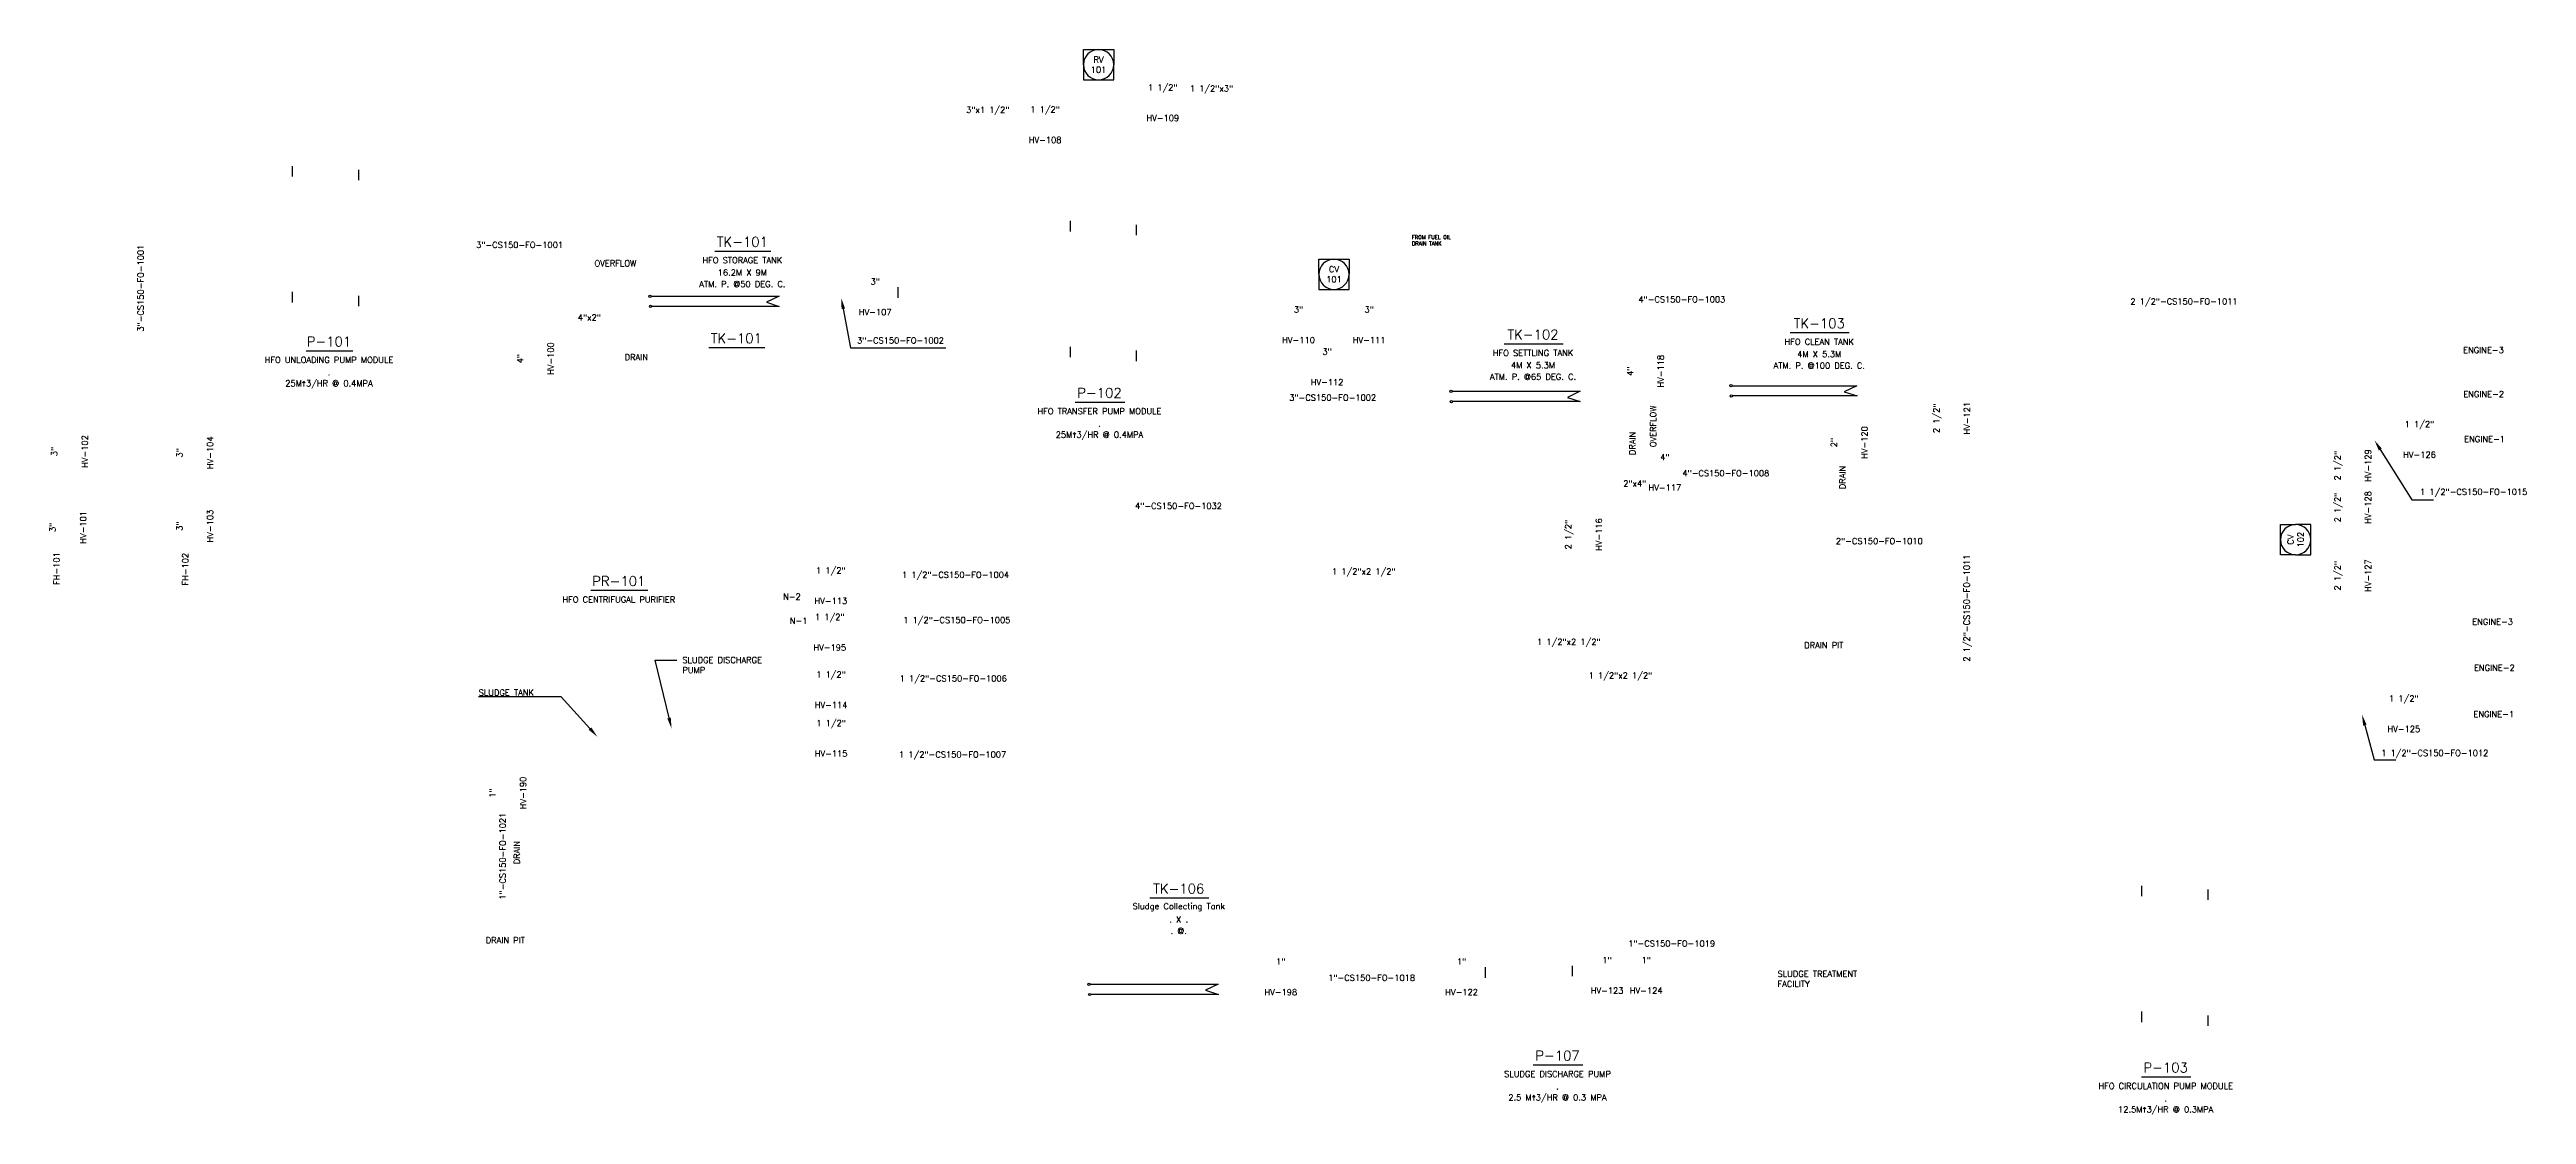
# Model space of a CAD drawing. Header units: inches. Extents: x 0 to 141, y -17 to 14.
# Drawn here: x 0.29 to 41.21, y -3.64 to 13.96 of the extents above; entities that cross this region are included whole.
import ezdxf
from ezdxf import colors
from ezdxf.entities.mleader import LeaderData, LeaderLine
from ezdxf.enums import TextEntityAlignment as Align
from ezdxf.math import Vec2, Vec3

# ---------------------------------------------------------------- set-up
doc = ezdxf.new("R2010")
doc.units = ezdxf.units.IN
doc.header["$MEASUREMENT"] = 0
for name, color, linetype in [('Annotation', 7, 'Continuous'), ('Equipment', 3, 'Continuous'), ('Instrument', 2, 'Continuous'), ('Process', 5, 'Continuous'), ('Text', 7, 'Continuous')]:
    doc.layers.add(name, color=color, linetype=linetype)
doc.styles.get("Standard").update_dxf_attribs({"font": 'romans.shx', "height": 0.1})

# ---------------------------------------------------------------- blocks, each defined once
blk = doc.blocks.new('Valve Label_block')
at = {"color": 0, "linetype": 'ByBlock', "lineweight": -2}
blk.add_attdef('#(TargetObject.Size)', text='', height=0.1, dxfattribs=at).set_placement((0, 0.1875), align=Align.BOTTOM_CENTER)
blk.add_attdef('#(TargetObject.Tag)', text='', height=0.1, dxfattribs=at).set_placement((0, -0.1875), align=Align.TOP_CENTER)
blk = doc.blocks.new('Pipeline Tag_block')
at = {"color": 0, "linetype": 'ByBlock', "lineweight": -2}
blk.add_attdef('#(TargetObject.Tag)', text='', height=0.1, dxfattribs=at).set_placement((0, 0), align=Align.MIDDLE_CENTER)
blk = doc.blocks.new('AdjacentPipeReducerStyle_block')
at = {"color": 0, "linetype": 'ByBlock', "lineweight": -2}
blk.add_attdef('#(PipeLines.Size)x#(PipeLines.Size)', text='', height=0.1, dxfattribs=at).set_placement((0, 0), align=Align.MIDDLE_CENTER)
blk = doc.blocks.new('*U141')
at = {"color": 0, "linetype": 'ByBlock', "lineweight": -3}
blk.add_line((-0.455, -0.152), (0.471, -0.152), dxfattribs=at)
at = {"color": 0, "linetype": 'ByBlock', "lineweight": -2}
blk.add_attdef('#(Equipment.Tag)', text='', height=0.16, dxfattribs=at).set_placement((0, 0), align=Align.MIDDLE)
blk = doc.blocks.new('*U142')
at = {"color": 0, "linetype": 'ByBlock', "lineweight": -3}
blk.add_line((-0.455, -0.152), (0.471, -0.152), dxfattribs=at)
at = {"color": 0, "linetype": 'ByBlock', "lineweight": -2}
for tag, height, p in [('#(TargetObject.Tag)', 0.16, (0, 0)), ('#(TargetObject.Description)', 0.1, (0, -0.304)), ('#(Tanks.DesignPressure) @#(Tanks.DesignTemperature)', 0.1, (0, -0.698)), ('#(TargetObject.Width) X #(TargetObject.Height)', 0.1, (0, -0.508))]:
    blk.add_attdef(tag, text='', height=height, dxfattribs=at).set_placement(p, align=Align.MIDDLE)
blk = doc.blocks.new('*U143')
at = {"color": 0, "linetype": 'ByBlock', "lineweight": -3}
blk.add_line((-0.479, -0.152), (0.496, -0.152), dxfattribs=at)
at = {"color": 0, "linetype": 'ByBlock', "lineweight": -2}
for tag, height, p in [('#(TargetObject.Tag)', 0.16, (0, 0)), ('#(TargetObject.Description)', 0.1, (0, -0.304)), ('#(Tanks.DesignPressure) @#(Tanks.DesignTemperature)', 0.1, (0, -0.698)), ('#(TargetObject.Width) X #(TargetObject.Height)', 0.1, (0, -0.508))]:
    blk.add_attdef(tag, text='', height=height, dxfattribs=at).set_placement(p, align=Align.MIDDLE)
blk = doc.blocks.new('*U144')
at = {"color": 0, "linetype": 'ByBlock', "lineweight": -3}
blk.add_line((-0.463, -0.152), (0.479, -0.152), dxfattribs=at)
at = {"color": 0, "linetype": 'ByBlock', "lineweight": -2}
for tag, height, p in [('#(TargetObject.Tag)', 0.16, (0, 0)), ('#(TargetObject.Description)', 0.1, (0, -0.304))]:
    blk.add_attdef(tag, text='', height=height, dxfattribs=at).set_placement(p, align=Align.MIDDLE)
blk = doc.blocks.new('*U145')
at = {"color": 0, "linetype": 'ByBlock', "lineweight": -3}
blk.add_line((-0.401, -0.152), (0.418, -0.152), dxfattribs=at)
at = {"color": 0, "linetype": 'ByBlock', "lineweight": -2}
for tag, height, p in [('#(TargetObject.Tag)', 0.16, (0, 0)), ('#(TargetObject.Description)', 0.1, (0, -0.304)), ('#(TargetObject.FlowCapacity) @#(TargetObject.TotalDynamicHead)', 0.1, (0, -0.698)), ('#(TARGETOBJECT.MANUFACTURER)', 0.1, (0, -0.508))]:
    blk.add_attdef(tag, text='', height=height, dxfattribs=at).set_placement(p, align=Align.MIDDLE)
blk = doc.blocks.new('Tag_block')
at = {"color": 0, "linetype": 'ByBlock', "lineweight": -2}
blk.add_attdef('#(TargetObject.Tag)', text='', height=0.1, dxfattribs=at).set_placement((0, 0), align=Align.MIDDLE_CENTER)
blk = doc.blocks.new('*U156')
at = {"color": 0, "linetype": 'ByBlock', "lineweight": -3}
blk.add_line((-0.377, -0.152), (0.393, -0.152), dxfattribs=at)
at = {"color": 0, "linetype": 'ByBlock', "lineweight": -2}
for tag, height, p in [('#(TargetObject.Tag)', 0.16, (0, 0)), ('#(TargetObject.Description)', 0.1, (0, -0.304)), ('#(TargetObject.FlowCapacity) @#(TargetObject.TotalDynamicHead)', 0.1, (0, -0.698)), ('#(TARGETOBJECT.MANUFACTURER)', 0.1, (0, -0.508))]:
    blk.add_attdef(tag, text='', height=height, dxfattribs=at).set_placement(p, align=Align.MIDDLE)
blk = doc.blocks.new('*U150')
at = {"color": 0, "linetype": 'ByBlock', "lineweight": -2}
for p, q in [((-0.25, 0.25), (0.25, 0.25)), ((-0.25, 0), (-0.25, 0.25)), ((0.25, 0.25), (0.25, 0)), ((-0.25, 0), (-0.25, -0.25)), ((-0.25, -0.25), (0.25, -0.25)), ((0.25, -0.25), (0.25, 0))]:
    blk.add_line(p, q, dxfattribs=at)
for start, end in [(0, 180), (180, 0)]:
    blk.add_arc((0, 0), 0.25, start, end, dxfattribs=at)
blk.add_wipeout([(-0.102, 0.149), (0.107, 0.151), (0.107, 0.024), (-0.102, 0.024)], dxfattribs=at)
blk.add_wipeout([(-0.15, -0.024), (0.154, -0.024), (0.154, -0.155), (-0.15, -0.155)], dxfattribs=at)
for tag, p in [('#(TargetObject.Type)', (0, 0.083)), ('#(TargetObject.LoopNumber)', (0, -0.083))]:
    blk.add_attdef(tag, text='', height=0.1, dxfattribs=at).set_placement(p, align=Align.MIDDLE_CENTER)
blk = doc.blocks.new('*U152')
at = {"color": 0, "linetype": 'ByBlock', "lineweight": -2}
for p, q in [((-0.25, 0.25), (0.25, 0.25)), ((-0.25, 0), (-0.25, 0.25)), ((0.25, 0.25), (0.25, 0)), ((-0.25, 0), (-0.25, -0.25)), ((-0.25, -0.25), (0.25, -0.25)), ((0.25, -0.25), (0.25, 0))]:
    blk.add_line(p, q, dxfattribs=at)
for start, end in [(0, 180), (180, 0)]:
    blk.add_arc((0, 0), 0.25, start, end, dxfattribs=at)
blk.add_wipeout([(-0.102, 0.149), (0.107, 0.151), (0.107, 0.024), (-0.102, 0.024)], dxfattribs=at)
blk.add_wipeout([(-0.134, -0.024), (0.139, -0.024), (0.139, -0.155), (-0.134, -0.155)], dxfattribs=at)
for tag, p in [('#(TargetObject.Type)', (0, 0.083)), ('#(TargetObject.LoopNumber)', (0, -0.083))]:
    blk.add_attdef(tag, text='', height=0.1, dxfattribs=at).set_placement(p, align=Align.MIDDLE_CENTER)
blk = doc.blocks.new('*U153')
at = {"color": 0, "linetype": 'ByBlock', "lineweight": -2}
for p, q in [((-0.25, 0.25), (0.25, 0.25)), ((-0.25, 0), (-0.25, 0.25)), ((0.25, 0.25), (0.25, 0)), ((-0.25, 0), (-0.25, -0.25)), ((-0.25, -0.25), (0.25, -0.25)), ((0.25, -0.25), (0.25, 0))]:
    blk.add_line(p, q, dxfattribs=at)
for start, end in [(0, 180), (180, 0)]:
    blk.add_arc((0, 0), 0.25, start, end, dxfattribs=at)
blk.add_wipeout([(-0.099, 0.149), (0.104, 0.151), (0.104, 0.024), (-0.1, 0.024)], dxfattribs=at)
blk.add_wipeout([(-0.134, -0.024), (0.139, -0.024), (0.139, -0.155), (-0.134, -0.155)], dxfattribs=at)
for tag, p in [('#(TargetObject.Type)', (0, 0.083)), ('#(TargetObject.LoopNumber)', (0, -0.083))]:
    blk.add_attdef(tag, text='', height=0.1, dxfattribs=at).set_placement(p, align=Align.MIDDLE_CENTER)

msp = doc.modelspace()

# ---------------------------------------------------------------- linework, layer by layer
at = {"layer": 'Equipment'}
for p, q in [((10.226, 9.882), (12.338, 9.882)), ((12.338, 9.882), (12.13, 9.782)), ((12.343, 9.713), (10.234, 9.713)), ((12.13, 9.782), (12.343, 9.713)), ((23.458, 8.31), (25.571, 8.31)), ((25.571, 8.31), (25.362, 8.21)), ((25.362, 8.21), (25.576, 8.141)), ((28.085, 8.403), (30.145, 8.403)), ((30.15, 8.234), (28.088, 8.234)), ((30.145, 8.403), (29.936, 8.303)), ((29.936, 8.303), (30.15, 8.234)), ((25.576, 8.141), (23.466, 8.141)), ((17.479, -1.487), (19.592, -1.487)), ((19.592, -1.487), (19.383, -1.587)), ((19.383, -1.587), (19.596, -1.656)), ((19.596, -1.656), (17.487, -1.656))]:
    msp.add_line(p, q, dxfattribs=at)
for centre in [(10.207, 9.882), (10.215, 9.713), (23.439, 8.31), (28.066, 8.403), (28.069, 8.234), (23.447, 8.141), (17.46, -1.487), (17.468, -1.656)]:
    msp.add_circle(centre, 0.0191, dxfattribs=at)
at = {"layer": 'Instrument', "linetype": 'ByBlock'}
for p, q in [((4.296, 12.033), (4.296, 11.86)), ((5.391, 11.971), (5.391, 11.798)), ((17.146, 11.126), (17.146, 10.953)), ((18.241, 11.063), (18.241, 10.89)), ((4.296, 9.952), (4.296, 9.779)), ((5.391, 9.889), (5.391, 9.717)), ((14.302, 10.031), (14.302, 9.857)), ((17.146, 9.044), (17.146, 8.872)), ((18.241, 8.982), (18.241, 8.809)), ((34.849, 0.142), (34.849, -0.031)), ((35.944, 0.08), (35.944, -0.093)), ((24.005, -1.207), (24.005, -1.38)), ((25.442, -1.181), (25.442, -1.354)), ((34.849, -1.939), (34.849, -2.112)), ((35.944, -2.002), (35.944, -2.175))]:
    msp.add_line(p, q, dxfattribs=at)
at = {"layer": 'Process'}
msp.add_line((17.545, -1.487), (17.545, -1.487), dxfattribs=at)

# ---------------------------------------------------------------- block references
at = {"layer": 'Instrument', "linetype": 'ByBlock'}
for name, p, values in [('*U153', (17.617, 13.707), {'#(TargetObject.Type)': 'RV', '#(TargetObject.LoopNumber)': '101'}), ('*U152', (21.506, 10.244), {'#(TargetObject.Type)': 'CV', '#(TargetObject.LoopNumber)': '101'})]:
    msp.add_blockref(name, p, dxfattribs=at).add_auto_attribs(values)
at = {"layer": 'Instrument', "linetype": 'ByBlock', "rotation": 90}
msp.add_blockref('*U150', (37.393, 5.859), dxfattribs=at).add_auto_attribs({'#(TargetObject.Type)': 'CV', '#(TargetObject.LoopNumber)': '102'})
at = {"layer": 'Process'}
for name, p, values in [('AdjacentPipeReducerStyle_block', (19.483, 13.314), {'#(PipeLines.Size)x#(PipeLines.Size)': '1 1/2"x3"'}), ('AdjacentPipeReducerStyle_block', (15.788, 12.961), {'#(PipeLines.Size)x#(PipeLines.Size)': '3"x1 1/2"'}), ('AdjacentPipeReducerStyle_block', (9.205, 9.53), {'#(PipeLines.Size)x#(PipeLines.Size)': '4"x2"'}), ('AdjacentPipeReducerStyle_block', (26.476, 6.786), {'#(PipeLines.Size)x#(PipeLines.Size)': '2"x4"'}), ('AdjacentPipeReducerStyle_block', (21.999, 5.334), {'#(PipeLines.Size)x#(PipeLines.Size)': '1 1/2"x2 1/2"'}), ('Tag_block', (12.551, 4.917), {'#(TargetObject.Tag)': 'N-2'}), ('Tag_block', (12.661, 4.518), {'#(TargetObject.Tag)': 'N-1'}), ('AdjacentPipeReducerStyle_block', (25.387, 4.171), {'#(PipeLines.Size)x#(PipeLines.Size)': '1 1/2"x2 1/2"'}), ('AdjacentPipeReducerStyle_block', (26.24, 3.615), {'#(PipeLines.Size)x#(PipeLines.Size)': '1 1/2"x2 1/2"'})]:
    msp.add_blockref(name, p, dxfattribs=at).add_auto_attribs(values)
at = {"layer": 'Text'}
for name, p, values in [('Valve Label_block', (18.678, 13.064), {'#(TargetObject.Size)': '1 1/2"', '#(TargetObject.Tag)': 'HV-109'}), ('Valve Label_block', (16.734, 12.7), {'#(TargetObject.Size)': '1 1/2"', '#(TargetObject.Tag)': 'HV-108'}), ('Pipeline Tag_block', (8.052, 10.729), {'#(TargetObject.Tag)': '3"-CS150-FO-1001'}), ('*U142', (11.733, 10.78), {'#(TargetObject.Tag)': 'TK-101', '#(TargetObject.Description)': 'HFO STORAGE TANK', '#(TargetObject.Width) X #(TargetObject.Height)': '16.2M X 9M', '#(Tanks.DesignPressure) @#(Tanks.DesignTemperature)': 'ATM. P. @50 DEG. C.'}), ('Valve Label_block', (13.928, 9.857), {'#(TargetObject.Size)': '3"', '#(TargetObject.Tag)': 'HV-107'}), ('Pipeline Tag_block', (27.253, 9.829), {'#(TargetObject.Tag)': '4"-CS150-FO-1003'}), ('Pipeline Tag_block', (35.549, 9.795), {'#(TargetObject.Tag)': '2 1/2"-CS150-FO-1011'}), ('Valve Label_block', (20.921, 9.394), {'#(TargetObject.Size)': '3"', '#(TargetObject.Tag)': 'HV-110'}), ('Valve Label_block', (22.087, 9.394), {'#(TargetObject.Size)': '3"', '#(TargetObject.Tag)': 'HV-111'}), ('*U143', (29.524, 9.433), {'#(TargetObject.Tag)': 'TK-103', '#(TargetObject.Description)': 'HFO CLEAN TANK', '#(TargetObject.Width) X #(TargetObject.Height)': '4M X 5.3M', '#(Tanks.DesignPressure) @#(Tanks.DesignTemperature)': 'ATM. P. @100 DEG. C.'}), ('*U156', (4.903, 9.133), {'#(TargetObject.Tag)': 'P-101', '#(TargetObject.Description)': 'HFO UNLOADING PUMP MODULE', '#(TARGETOBJECT.MANUFACTURER)': '.', '#(TargetObject.FlowCapacity) @#(TargetObject.TotalDynamicHead)': '25M^ 3/HR @ 0.4MPA'}), ('*U141', (11.634, 9.186), {'#(Equipment.Tag)': 'TK-101'}), ('Pipeline Tag_block', (14.345, 9.15), {'#(TargetObject.Tag)': '3"-CS150-FO-1002'}), ('Valve Label_block', (21.392, 8.698), {'#(TargetObject.Size)': '3"', '#(TargetObject.Tag)': 'HV-112'}), ('*U143', (24.795, 9.248), {'#(TargetObject.Tag)': 'TK-102', '#(TargetObject.Description)': 'HFO SETTLING TANK', '#(TargetObject.Width) X #(TargetObject.Height)': '4M X 5.3M', '#(Tanks.DesignPressure) @#(Tanks.DesignTemperature)': 'ATM. P. @65 DEG. C.'}), ('*U145', (17.632, 8.285), {'#(TargetObject.Tag)': 'P-102', '#(TargetObject.Description)': 'HFO TRANSFER PUMP MODULE', '#(TARGETOBJECT.MANUFACTURER)': '.', '#(TargetObject.FlowCapacity) @#(TargetObject.TotalDynamicHead)': '25M^ 3/HR @ 0.4MPA'}), ('Pipeline Tag_block', (21.485, 8.206), {'#(TargetObject.Tag)': '3"-CS150-FO-1002'}), ('Valve Label_block', (39.44, 7.5), {'#(TargetObject.Size)': '1 1/2"', '#(TargetObject.Tag)': 'HV-126'}), ('Valve Label_block', (26.974, 6.957), {'#(TargetObject.Size)': '4"', '#(TargetObject.Tag)': 'HV-117'}), ('Pipeline Tag_block', (27.98, 6.957), {'#(TargetObject.Tag)': '4"-CS150-FO-1008'}), ('Pipeline Tag_block', (40.335, 6.649), {'#(TargetObject.Tag)': '1 1/2"-CS150-FO-1015'}), ('Pipeline Tag_block', (18.938, 6.416), {'#(TargetObject.Tag)': '4"-CS150-FO-1032'}), ('Pipeline Tag_block', (30.516, 5.835), {'#(TargetObject.Tag)': '2"-CS150-FO-1010'}), ('Valve Label_block', (13.195, 5.084), {'#(TargetObject.Size)': '1 1/2"', '#(TargetObject.Tag)': 'HV-113'}), ('Pipeline Tag_block', (15.255, 5.278), {'#(TargetObject.Tag)': '1 1/2"-CS150-FO-1004'}), ('*U144', (9.691, 5.174), {'#(TargetObject.Tag)': 'PR-101', '#(TargetObject.Description)': 'HFO CENTRIFUGAL PURIFIER'}), ('Valve Label_block', (13.177, 4.314), {'#(TargetObject.Size)': '1 1/2"', '#(TargetObject.Tag)': 'HV-195'}), ('Pipeline Tag_block', (15.275, 4.531), {'#(TargetObject.Tag)': '1 1/2"-CS150-FO-1005'}), ('Valve Label_block', (13.198, 3.365), {'#(TargetObject.Size)': '1 1/2"', '#(TargetObject.Tag)': 'HV-114'}), ('Pipeline Tag_block', (15.217, 3.566), {'#(TargetObject.Tag)': '1 1/2"-CS150-FO-1006'}), ('Valve Label_block', (39.182, 2.968), {'#(TargetObject.Size)': '1 1/2"', '#(TargetObject.Tag)': 'HV-125'}), ('Valve Label_block', (13.199, 2.562), {'#(TargetObject.Size)': '1 1/2"', '#(TargetObject.Tag)': 'HV-115'}), ('Pipeline Tag_block', (15.206, 2.309), {'#(TargetObject.Tag)': '1 1/2"-CS150-FO-1007'}), ('Pipeline Tag_block', (39.692, 2.334), {'#(TargetObject.Tag)': '1 1/2"-CS150-FO-1012'}), ('*U143', (18.942, 0.093), {'#(TargetObject.Tag)': 'TK-106', '#(TargetObject.Description)': 'Sludge Collecting Tank', '#(TargetObject.Width) X #(TargetObject.Height)': '. X .', '#(Tanks.DesignPressure) @#(Tanks.DesignTemperature)': '. @.'}), ('Pipeline Tag_block', (27.085, -0.814), {'#(TargetObject.Tag)': '1"-CS150-FO-1019'}), ('Valve Label_block', (20.628, -1.38), {'#(TargetObject.Size)': '1"', '#(TargetObject.Tag)': 'HV-198'}), ('Valve Label_block', (23.615, -1.38), {'#(TargetObject.Size)': '1"', '#(TargetObject.Tag)': 'HV-122'}), ('Valve Label_block', (26.018, -1.354), {'#(TargetObject.Size)': '1"', '#(TargetObject.Tag)': 'HV-123'}), ('Valve Label_block', (26.665, -1.354), {'#(TargetObject.Size)': '1"', '#(TargetObject.Tag)': 'HV-124'}), ('Pipeline Tag_block', (22.129, -1.38), {'#(TargetObject.Tag)': '1"-CS150-FO-1018'}), ('*U145', (25.199, -2.666), {'#(TargetObject.Tag)': 'P-107', '#(TargetObject.Description)': 'SLUDGE DISCHARGE PUMP', '#(TARGETOBJECT.MANUFACTURER)': '.', '#(TargetObject.FlowCapacity) @#(TargetObject.TotalDynamicHead)': '2.5 M^ 3/HR @ 0.3 MPA'}), ('*U145', (35.247, -2.864), {'#(TargetObject.Tag)': 'P-103', '#(TargetObject.Description)': 'HFO CIRCULATION PUMP MODULE', '#(TARGETOBJECT.MANUFACTURER)': '.', '#(TargetObject.FlowCapacity) @#(TargetObject.TotalDynamicHead)': '12.5M^ 3/HR @ 0.3MPA'})]:
    msp.add_blockref(name, p, dxfattribs=at).add_auto_attribs(values)
for name, p, rotation, values in [('Pipeline Tag_block', (1.791, 10.014), 90, {'#(TargetObject.Tag)': '3"-CS150-FO-1001'}), ('Valve Label_block', (8.328, 8.85), 90.00000000000001, {'#(TargetObject.Size)': '4"', '#(TargetObject.Tag)': 'HV-100'}), ('Valve Label_block', (26.666, 8.641), 90, {'#(TargetObject.Size)': '4"', '#(TargetObject.Tag)': 'HV-118'}), ('Valve Label_block', (31.726, 7.864), 90, {'#(TargetObject.Size)': '2 1/2"', '#(TargetObject.Tag)': 'HV-121'}), ('Valve Label_block', (0.632, 7.316), 90, {'#(TargetObject.Size)': '3"', '#(TargetObject.Tag)': 'HV-102'}), ('Valve Label_block', (2.701, 7.294), 90, {'#(TargetObject.Size)': '3"', '#(TargetObject.Tag)': 'HV-104'}), ('Valve Label_block', (30.033, 7.463), 90, {'#(TargetObject.Size)': '2"', '#(TargetObject.Tag)': 'HV-120'}), ('Valve Label_block', (38.352, 7.082), 90, {'#(TargetObject.Size)': '2 1/2"', '#(TargetObject.Tag)': 'HV-129'}), ('Valve Label_block', (38.352, 6.391), 90, {'#(TargetObject.Size)': '2 1/2"', '#(TargetObject.Tag)': 'HV-128'}), ('Valve Label_block', (0.604, 6.062), 90, {'#(TargetObject.Size)': '3"', '#(TargetObject.Tag)': 'HV-101'}), ('Valve Label_block', (2.701, 6.083), 90, {'#(TargetObject.Size)': '3"', '#(TargetObject.Tag)': 'HV-103'}), ('Valve Label_block', (25.645, 5.943), 90, {'#(TargetObject.Size)': '2 1/2"', '#(TargetObject.Tag)': 'HV-116'}), ('Tag_block', (0.402, 5.38), 90, {'#(TargetObject.Tag)': 'FH-101'}), ('Tag_block', (2.529, 5.37), 90, {'#(TargetObject.Tag)': 'FH-102'}), ('Pipeline Tag_block', (31.959, 4.728), 90, {'#(TargetObject.Tag)': '2 1/2"-CS150-FO-1011'}), ('Valve Label_block', (38.352, 5.264), 90, {'#(TargetObject.Size)': '2 1/2"', '#(TargetObject.Tag)': 'HV-127'}), ('Valve Label_block', (7.872, 1.673), 90, {'#(TargetObject.Size)': '1"', '#(TargetObject.Tag)': 'HV-190'}), ('Pipeline Tag_block', (7.772, 0.629), 90, {'#(TargetObject.Tag)': '1"-CS150-FO-1021'})]:
    msp.add_blockref(name, p, dxfattribs=dict(at, rotation=rotation)).add_auto_attribs(values)

# ---------------------------------------------------------------- texts
for s, p in [('OVERFLOW', (26.829, 7.386)), ('DRAIN', (26.486, 7.256)), ('DRAIN', (29.957, 6.693)), ('DRAIN', (8.056, 0.495))]:
    msp.add_text(s, height=0.1, rotation=90).set_placement(p)
at = {"char_height": 0.1, "attachment_point": 1}
for s, width, heights, insert in [('OVERFLOW', 0.76385, [0.158], (9.29, 10.475)), ('ENGINE-3', 0.78978, [0.159], (40.161, 9.041)), ('DRAIN', 0.76385, [0.158], (9.788, 8.924)), ('ENGINE-2', 0.78978, [0.159], (40.164, 8.313)), ('ENGINE-1', 0.78978, [0.159], (40.179, 7.57)), ('ENGINE-3', 0.78978, [0.159], (40.312, 4.553)), ('DRAIN PIT', 0.76385, [0.158], (29.275, 4.164)), ('ENGINE-2', 0.78978, [0.159], (40.341, 3.793)), ('ENGINE-1', 0.78978, [0.159], (40.331, 3.026)), ('DRAIN PIT', 0.76385, [0.158], (7.493, -0.71)), ('SLUDGE TREATMENT FACILITY', 1.56329, [0.507], (28.835, -1.265))]:
    msp.add_mtext_dynamic_manual_height_columns(s, width=width, gutter_width=0.5, heights=heights, dxfattribs=dict(at, insert=insert))
at = {"layer": 'Text', "insert": (22.794, 10.888), "char_height": 0.0625, "attachment_point": 1}
msp.add_mtext_dynamic_manual_height_columns('FROM FUEL OIL DRAIN TANK', width=0.97627, gutter_width=0.5, heights=[0.339], dxfattribs=at)

# ---------------------------------------------------------------- leaders
ml = msp.add_multileader_mtext('Standard')
ml.set_content('SLUDGE DISCHARGE \\PPUMP', color=256)
ml.set_leader_properties()
ml.build(insert=Vec2(0, 0))
ml.multileader.update_dxf_attribs({"text_right_attachment_type": 6, "dogleg_length": 0.36, "arrow_head_size": 0.18})
ctx = ml.context
ctx.base_point, ctx.char_height, ctx.arrow_head_size, ctx.landing_gap_size, ctx.plane_origin = Vec3(10.651, 3.87), 0.1, 0.18, 0.09, Vec3(10.563, 2.738)
ctx.right_attachment = 6
notes = []
notes.append((ctx, [(1, (1, 1, 0), (10.291, 3.87), (1, 0), 0.36, [(0, [(10.563, 2.738)], 0, [])])]))
ctx.mtext.insert, ctx.mtext.width, ctx.mtext.flow_direction = Vec3(10.741, 3.92), 1.51975, 5
ml = msp.add_multileader_mtext('Standard')
ml.set_content('SLUDGE TANK', color=256)
ml.set_leader_properties()
ml.build(insert=Vec2(0, 0))
ml.multileader.update_dxf_attribs({"text_right_attachment_type": 6, "dogleg_length": 0.36, "arrow_head_size": 0.18})
ctx = ml.context
ctx.base_point, ctx.char_height, ctx.arrow_head_size, ctx.landing_gap_size, ctx.plane_origin = Vec3(7.19, 3.332), 0.1, 0.18, 0.09, Vec3(9.336, 2.604)
ctx.right_attachment, ctx.text_align_type = 6, 2
notes.append((ctx, [(0, (1, 1, 0), (8.739, 3.262), (-1, 0), 0.36, [(0, [(9.336, 2.604)], 0, [])])]))
ctx.mtext.insert, ctx.mtext.alignment, ctx.mtext.flow_direction = Vec3(8.289, 3.382), 3, 5
ml = msp.add_multileader_mtext('Standard')
ml.set_content('', color=256)
ml.set_leader_properties()
ml.build(insert=Vec2(0, 0))
ml.multileader.update_dxf_attribs({"text_right_attachment_type": 6, "dogleg_length": 0.36, "arrow_head_size": 0.18})
ctx = ml.context
ctx.base_point, ctx.char_height, ctx.arrow_head_size, ctx.landing_gap_size, ctx.plane_origin = Vec3(39.051, 2.219), 0.18, 0.18, 0.09, Vec3(38.491, 2.968)
ctx.right_attachment = 6
notes.append((ctx, [(0, (1, 1, 0), (38.691, 2.219), (1, 0), 0.36, [(0, [(38.491, 2.968)], 0, [])])]))
ctx.mtext.insert, ctx.mtext.flow_direction = Vec3(39.141, 2.309), 5
at = {"layer": 'Annotation', "color": 7, "linetype": 'ByBlock', "lineweight": 158}
ml = msp.add_multileader_mtext('Standard', dxfattribs=at)
ml.set_content('', color=7)
ml.set_leader_properties()
ml.build(insert=Vec2(0, 0))
ml.multileader.update_dxf_attribs({"text_right_attachment_type": 6, "dogleg_length": 0.36, "arrow_head_size": 0.18})
ctx = ml.context
ctx.base_point, ctx.char_height, ctx.arrow_head_size, ctx.landing_gap_size, ctx.plane_origin = Vec3(39.674, 6.52), 0.18, 0.18, 0.09, Vec3(38.697, 7.5)
ctx.right_attachment = 6
notes.append((ctx, [(0, (1, 1, 0), (39.314, 6.52), (1, 0), 0.36, [(0, [(38.697, 7.5)], 0, [])])]))
ctx.mtext.insert, ctx.mtext.flow_direction = Vec3(39.764, 6.61), 5
at = {"layer": 'Process', "color": 0}
ml = msp.add_multileader_mtext('Standard', dxfattribs=at)
ml.set_content('')
ml.set_leader_properties()
ml.build(insert=Vec2(0, 0))
ml.multileader.update_dxf_attribs({"text_right_attachment_type": 6, "dogleg_length": 0.36, "arrow_head_size": 0.18})
ctx = ml.context
ctx.base_point, ctx.char_height, ctx.arrow_head_size, ctx.landing_gap_size, ctx.plane_origin = Vec3(15.096, 9.029), 0.18, 0.18, 0.09, Vec3(14.754, 9.857)
ctx.right_attachment = 6
notes.append((ctx, [(1, (1, 1, 0), (13.521, 9.029), (1, 0), 1.574, [(0, [(13.367, 9.85)], 0, [])])]))
ctx.mtext.insert, ctx.mtext.flow_direction = Vec3(15.186, 9.119), 5
for ctx, leaders in notes:
    for number, flags, end, landing, length, lines in leaders:
        leader = LeaderData()
        leader.index, (leader.has_last_leader_line, leader.has_dogleg_vector, leader.attachment_direction) = number, flags
        leader.last_leader_point, leader.dogleg_vector, leader.dogleg_length = Vec3(end), Vec3(landing), length
        for number, points, colour, breaks in lines:
            line = LeaderLine()
            line.index, line.vertices, line.color, line.breaks = number, Vec3.list(points), colors.encode_raw_color(colour), breaks
            leader.lines.append(line)
        ctx.leaders.append(leader)

doc.saveas('drawing.dxf')
